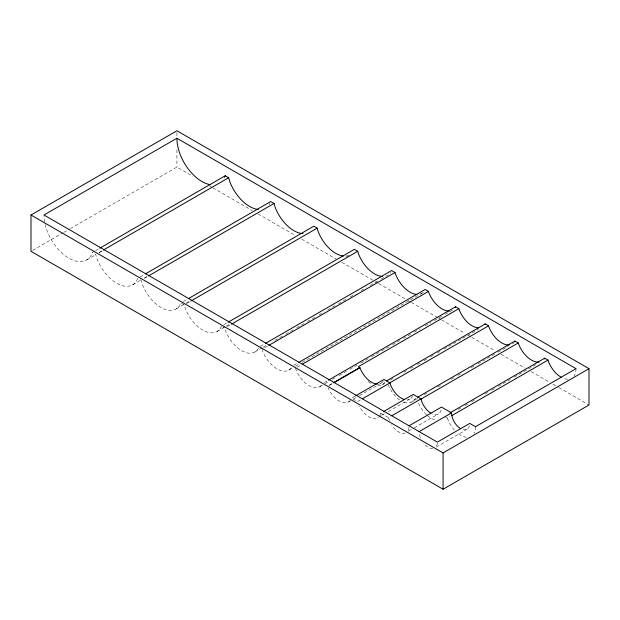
<?xml version="1.0" encoding="UTF-8"?>
<svg xmlns="http://www.w3.org/2000/svg" width="620" height="620" viewBox="0 0 620 620"><rect width="100%" height="100%" fill="white"/><g stroke="black" fill="none" stroke-linecap="round" stroke-linejoin="round"><path stroke-width="0.46" stroke-dasharray="3.1 2.33" d="M94.798 251.061L92.287 252.511L90.567 256.324A35.309 20.39 60 0 1 66.325 256.587A35.309 20.39 60 0 1 45.19 224.611M137.749 278.303L136.323 281.449A32.147 18.561 60 0 1 96.953 258.718L95.689 254.479L92.287 252.511M269.274 204.693L269.987 203.12M221.41 326.104L220.317 328.522A28.659 16.546 60 0 1 185.209 308.256L184.218 304.893L180.877 302.963L179.606 305.769A30.496 17.608 60 0 1 142.259 284.2L141.073 280.224L138.578 278.783M258.408 347.944L257.827 349.238A26.366 15.221 60 0 1 225.533 330.592L224.773 328.042L222.758 326.88M384.749 381.935L384.408 382.687A21.003 12.129 60 0 1 376.317 385.679M416.129 398.118L414.114 399.838A21.003 12.129 60 0 1 402.799 401.791M32.674 250.356L62.868 232.926M63.705 232.446L69.579 229.059M70.416 228.571L176.917 167.082L192.835 176.266M95.635 250.581L98.975 248.651M99.037 252.549L102.385 250.62M86.599 260.005L95.79 254.696M99.138 252.758L102.478 250.829M140.26 276.853L144.437 274.443M132.711 284.805L141.073 279.976M144.421 278.047L146.925 276.597M144.421 278.295L146.932 276.846M183.388 301.514L187.566 299.103M176.181 308.946L185.38 303.637M186.217 303.149L189.557 301.219M186.721 303.444L190.069 301.514M223.921 324.655L227.261 322.726M217.093 331.506L225.455 326.678M226.292 326.197L230.477 323.787M346.704 256.68L349.207 255.231M227.276 326.593L230.624 324.663M260.377 346.34L264.554 343.922M254.859 351.99L262.384 347.642M263.221 347.161L266.569 345.231M274.931 340.403L282.457 336.055M285.797 334.126L293.322 329.778M296.67 327.848L304.195 323.508M307.536 321.571L315.069 317.231M319.246 314.813L324.26 311.922M327.608 309.985L335.133 305.644M338.474 303.715L346.836 298.887M350.184 296.957L355.198 294.058M361.057 290.679L366.071 287.781M370.249 285.371L377.774 281.023M381.122 279.093L387.81 275.233A26.366 15.221 60 0 0 390.771 272.482M264.593 347.804L267.933 345.875M293.841 365.265L297.181 363.336M288.889 370.07L292.229 368.14M295.577 366.211L298.918 364.273M302.265 362.344L421.832 293.314M297.189 367.203L301.367 364.785M324.322 382.563L327.662 380.626M319.804 386.702L323.981 384.292M324.818 383.803L329.003 381.393M332.343 379.463L335.691 377.534M339.039 375.596L346.565 371.256M349.905 369.326L357.43 364.978M360.778 363.049L368.303 358.701M371.644 356.771L380.843 351.463M381.68 350.982L389.205 346.634M392.553 344.704L400.078 340.357M403.418 338.427L410.944 334.079M414.292 332.149L420.143 328.771M425.157 325.872L431.016 322.493M434.357 320.563L441.882 316.223M445.23 314.286L452.755 309.946M329.034 385.291L332.359 383.377M329.127 385.493L332.452 383.571M354.88 396.257L351.555 398.18L357.531 401.628L360.856 399.706M348.634 401.892L350.3 400.931M353.625 399.009L356.12 397.567M359.445 395.653L381.06 383.168M382.044 384.881L386.237 382.463M390.422 380.045L393.778 378.107M403.829 372.302L407.177 370.365M410.525 368.435L413.881 366.498M417.229 364.568L420.585 362.63M423.933 360.693L427.281 358.763M430.637 356.826L433.985 354.896M437.332 352.958L440.688 351.021M444.036 349.091L478.384 329.259M379.548 415.904A17.515 10.114 60 0 0 380.788 413.168L382.447 412.207M380.905 415.811L377.58 417.733A17.515 10.114 60 0 1 359.197 406.007M381.742 415.33L385.067 413.408M388.391 411.486L410.006 399.009M411.75 402.024L417.617 398.644M424.312 394.769L427.668 392.84M437.72 387.035L441.068 385.097M451.12 379.293L454.475 377.363M457.824 375.425L461.171 373.488M471.223 367.691L474.579 365.754M477.927 363.816L494.683 354.144M498.031 352.214L508.082 346.41M380.788 413.168L388.546 417.647L390.205 416.686M408.471 431.171L413.463 428.296M414.292 427.815L438.402 413.896M458.211 409.502L461.559 407.565M464.907 405.635L468.263 403.697M471.611 401.768L474.959 399.83M485.011 394.026L488.366 392.088M491.714 390.158L495.062 388.221M498.418 386.291L510.144 379.517M514.337 377.099L536.951 364.041M444.982 416.71L447.454 418.143L449.965 416.686M436.333 447.059L467.1 429.296M209.583 185.938L212.094 187.387M212.939 187.875L252.301 210.599M258.16 213.985L295.019 235.267M301.715 239.134L336.055 258.959M341.922 262.345L374.589 281.201M375.425 281.681L377.937 283.138M378.774 283.619L407.247 300.057M408.084 300.545L410.603 301.994M411.44 302.475L437.402 317.471M438.239 317.952L440.75 319.401M441.587 319.889L465.039 333.428M468.394 335.358L470.906 336.807M471.743 337.296L495.194 350.835M501.053 354.221L525.349 368.241M531.208 371.628L549.638 382.269M552.986 384.199L558.008 387.105M558.845 387.585L589 404.992M414.447 399.086L416.097 400.039M447.454 418.143L447.795 419.283A21.003 12.129 60 0 0 454.971 430.699M388.546 417.647L389.399 420.523M295.515 368.164L295.825 369.218A21.553 12.446 60 0 0 322.229 384.454M262.082 349.254L262.562 350.874A23.661 13.663 60 0 0 291.547 367.606M176.917 132.672L176.917 137.454M176.917 149.877L176.917 167.082M44.648 222.053A35.309 20.39 60 0 1 43.981 215.845M514.12 342.457A21.003 12.129 60 0 1 512.275 343.992M423.282 292.245A23.661 13.663 60 0 1 420.189 294.027M347.626 255.742A28.659 16.546 60 0 1 345.851 256.045M567.75 379.269A21.003 12.129 60 0 1 562.728 378.045M576.027 368.675A21.003 12.129 60 0 1 574.043 376.1M466.341 437.263A21.003 12.129 60 0 1 456.808 432.481M475.509 426.707A21.003 12.129 60 0 1 473.975 433.411M434.798 419.771A21.003 12.129 60 0 1 427.11 415.33M426.49 414.764A21.003 12.129 60 0 1 418.089 402.132M399.699 400.001A21.003 12.129 60 0 1 388.384 384.989M370.776 383.369A21.003 12.129 60 0 1 367.699 381.037M432.783 448.601A12.888 7.44 60 0 1 423.669 443.339M420.337 437.557A12.888 7.44 60 0 1 419.197 433.016M437.309 443.013A12.888 7.44 60 0 1 436.116 446.671M405.302 432.938A14.903 8.602 60 0 1 391.577 424.839M408.975 427.327A14.903 8.602 60 0 1 407.65 431.063M350.308 400.497A19.034 10.989 60 0 1 328.096 387.957M383.199 381.184A19.034 10.989 60 0 1 379.022 383.927M412.695 395.917A17.515 10.114 60 0 1 407.441 399.799M441.13 410.014A14.903 8.602 60 0 1 432.326 413.842M469.456 425.94A12.888 7.44 60 0 1 463.016 429.66"/><path stroke-width="0.93" d="M224.549 177.281L225.238 175.755L228.641 177.723L229.904 181.962A32.147 18.561 60 0 0 258.284 209.475M455.173 307.698L455.599 306.768L458.87 308.659L459.211 309.798A21.003 12.129 60 0 0 478.64 327.825M484.933 324.655L485.274 323.904L488.568 325.802L488.909 326.949A21.003 12.129 60 0 0 509.198 344.937M514.631 341.798L514.972 341.047L518.274 342.953L518.615 344.1A21.003 12.129 60 0 0 538.904 362.088M544.337 358.949L544.678 358.197L547.979 360.104L548.312 361.251A21.003 12.129 60 0 0 561.178 377.247M31 215.008L176.917 130.758L589 368.675L589 404.992L443.083 489.242L31 251.325L31 215.008L443.083 452.918L589 368.675M176.917 138.252L43.974 215.008L437.34 442.114L469.766 423.398L475.509 426.707L576.027 368.675L176.917 138.252A35.309 20.39 60 0 0 210.126 184.636M99.812 248.171L225.238 175.755M103.222 250.131L228.641 177.723M145.274 273.963L270.7 201.547L274.024 203.469L275.21 207.444A30.496 17.608 60 0 0 303.002 233.608M148.606 275.877L274.024 203.469M188.403 298.623L313.829 226.207L317.161 228.137L318.161 231.493A28.659 16.546 60 0 0 343.472 256.029M190.906 301.033L317.161 228.137M228.098 322.237L354.361 249.349L357.724 251.286L358.476 253.836A26.366 15.221 60 0 0 382.215 276.442M231.462 324.183L357.724 251.286M265.391 343.441L391.654 270.545L395.033 272.498L395.513 274.11A23.661 13.663 60 0 0 416.811 294.399M268.77 345.394L395.033 272.498M298.856 362.367L425.118 289.478L428.466 291.408L428.776 292.454A21.553 12.446 60 0 0 449.601 310.922M302.204 364.304L428.466 291.408M328.499 380.145L455.599 306.768M458.87 308.659L358.344 366.691L359.894 367.73A19.034 10.989 60 0 0 377.503 384.059M333.188 382.897L359.794 367.528M334.118 382.61L359.894 367.73M355.71 395.777L383.981 379.456L389.957 382.904L390.522 384.795A17.515 10.114 60 0 0 404.457 399.505M386.423 380.967L485.274 323.904M389.724 382.873L488.568 325.802M362.522 398.745L389.957 382.904M383.284 411.726L413.214 394.444L420.972 398.924L421.825 401.799A14.903 8.602 60 0 0 430.954 413.153M417.803 397.149L514.972 341.047M391.871 415.725L420.972 398.924M420.267 399.543L518.274 342.953M409.061 425.793L441.494 407.069L451.546 412.874A12.888 7.44 60 0 0 460.652 428.653M450.019 412.85L544.678 358.197M419.112 431.597L451.546 412.874M451.639 415.718L547.979 360.104M443.083 452.918L443.083 489.242"/></g></svg>
